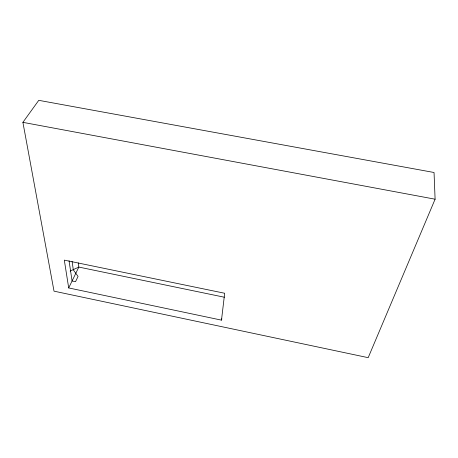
<?xml version="1.0" encoding="UTF-8"?>
<svg xmlns="http://www.w3.org/2000/svg" width="458" height="458" viewBox="0 0 458 458"><rect width="100%" height="100%" fill="white"/><g stroke="black" fill="none" stroke-linecap="round" stroke-linejoin="round"><path stroke-width="0.69" d="M221.489 320.136L224.678 293.257L64.315 260.133L68.694 287.939L221.489 320.136L221.838 318.785M435.1 199.201L368.186 357.669L54.021 291.162L22.9 122.343L38.764 100.331L434.041 172.494L435.1 199.201L22.9 122.343M68.694 287.939L78.833 267.077L78.266 262.886M70.171 271.079L78.833 267.077L224.426 297.242M69.055 260.785L72.078 280.977L75.53 281.704L78.06 276.432L73.314 269.882L72.101 261.501"/></g></svg>
